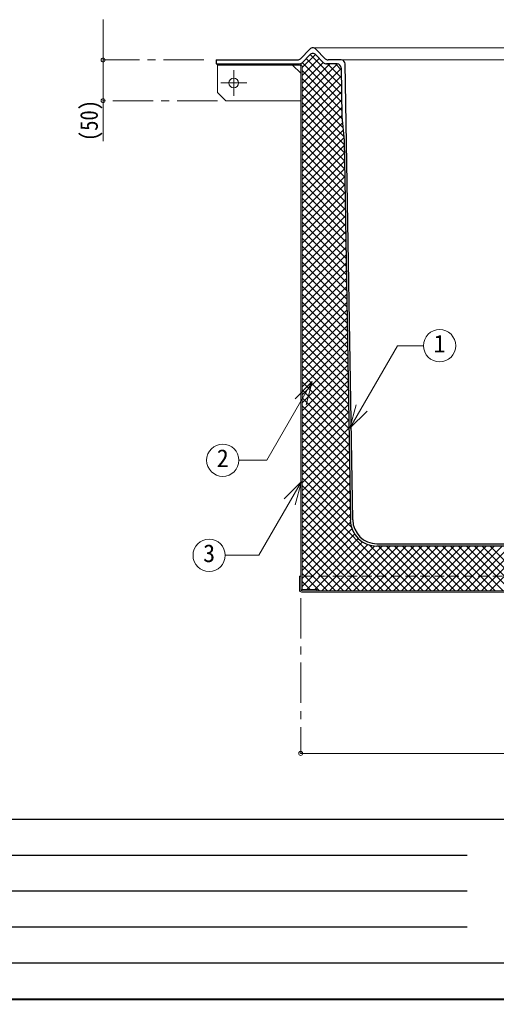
# Model space of a CAD drawing. Units: millimetres at full size, sheet at 1:10; details may follow other scales. Extents: x -2106 to 1944, y -1394 to 1416.
# Drawn here: x -734 to -143, y -1394 to -179 of the extents above; entities that cross this region are included whole.
import ezdxf
from ezdxf.enums import TextEntityAlignment as Align

# ---------------------------------------------------------------- set-up
doc = ezdxf.new("R2010")
doc.units = ezdxf.units.MM
doc.header["$LTSCALE"] = 10
doc.header["$PDMODE"] = 32
doc.header["$PDSIZE"] = 5
doc.linetypes.add('CHAIN1', pattern=[8, 5, -1, 1, -1])
doc.linetypes.add('DASHED1', pattern=[1.8, 1.2, -0.6])
doc.layers.add('0-0_ﾚｲﾔ1', color=4, linetype='Continuous', lineweight=9)
doc.styles.add('ＭＳ ゴシック', font='')
doc.styles.get('ＭＳ ゴシック').set_extended_font_data('MS Gothic')

msp = doc.modelspace()

# ---------------------------------------------------------------- linework, layer by layer
at = {"layer": '0-0_ﾚｲﾔ1'}
for p, q in [((-630.72, -178.73), (-630.72, -329.33)), ((-370.72, -213.73), (209.28, -213.73)), ((-384.12, -238.33), (-367.6, -221.82)), ((-384.12, -248.23), (-362.68, -226.79)), ((-379.09, -227.12), (-335.01, -271.2)), ((-374.19, -222.12), (-335.18, -261.13)), ((174.2, -228.73), (-335.64, -228.73)), ((-488.72, -235.33), (-488.72, -269.33)), ((-395.72, -235.33), (-385.72, -245.33)), ((-384.12, -258.13), (-357.78, -231.79)), ((-384.12, -268.03), (-349.82, -233.73)), ((-384.12, -277.93), (-339.95, -233.76)), ((-384.12, -287.83), (-335.55, -239.25)), ((-384.12, -241.89), (-334.68, -291.33)), ((-383.98, -232.13), (-334.85, -281.26)), ((-352.68, -233.73), (-335.35, -251.06)), ((-342.78, -233.73), (-335.52, -240.99)), ((-384.12, -297.73), (-335.38, -248.99)), ((-384.12, -251.79), (-334.32, -301.59)), ((-384.12, -307.63), (-335.22, -258.73)), ((-384.12, -261.69), (-333.42, -312.39)), ((-488.72, -269.33), (-478.72, -279.33)), ((-478.72, -279.33), (-385.72, -279.33)), ((-384.12, -317.53), (-335.06, -268.47)), ((-384.12, -271.59), (-332.52, -323.19)), ((-384.12, -327.43), (-334.9, -278.2)), ((-384.12, -281.49), (-331.97, -333.63)), ((-384.12, -337.33), (-334.73, -287.94)), ((-384.12, -291.39), (-331.8, -343.7)), ((-384.12, -347.23), (-334.57, -297.68)), ((-384.12, -301.29), (-331.64, -353.77)), ((-384.12, -357.13), (-333.87, -306.88)), ((-384.12, -311.18), (-331.47, -363.84)), ((-384.12, -367.03), (-333.11, -316.02)), ((-384.12, -321.08), (-331.3, -373.9)), ((-384.12, -376.93), (-332.35, -325.16)), ((-384.12, -330.98), (-331.13, -383.97)), ((-384.12, -386.82), (-331.96, -334.66)), ((-384.12, -340.88), (-330.97, -394.04)), ((-384.12, -396.72), (-331.79, -344.4)), ((-384.12, -350.78), (-330.8, -404.11)), ((-384.12, -406.62), (-331.63, -354.13)), ((-384.12, -360.68), (-330.63, -414.17)), ((-384.12, -416.52), (-331.47, -363.87)), ((-384.12, -370.58), (-330.46, -424.24)), ((-384.12, -426.42), (-331.31, -373.61)), ((-384.12, -380.48), (-330.29, -434.31)), ((-384.12, -436.32), (-331.14, -383.35)), ((-384.12, -390.38), (-330.13, -444.37)), ((-384.12, -446.22), (-330.98, -393.08)), ((-384.12, -400.28), (-329.96, -454.44)), ((-384.12, -456.12), (-330.82, -402.82)), ((-384.12, -410.18), (-329.79, -464.51)), ((-384.12, -466.02), (-330.66, -412.56)), ((-384.12, -420.08), (-329.62, -474.58)), ((-384.12, -475.92), (-330.49, -422.29)), ((-384.12, -429.98), (-329.46, -484.64)), ((-384.12, -485.82), (-330.33, -432.03)), ((-384.12, -439.88), (-329.29, -494.71)), ((-384.12, -495.72), (-330.17, -441.77)), ((-384.12, -449.78), (-329.12, -504.78)), ((-384.12, -505.62), (-330.01, -451.51)), ((-384.12, -459.68), (-328.95, -514.85)), ((-384.12, -515.52), (-329.85, -461.24)), ((-384.12, -469.58), (-328.78, -524.91)), ((-384.12, -525.42), (-329.68, -470.98)), ((-384.12, -479.48), (-328.62, -534.98)), ((-384.12, -535.32), (-329.52, -480.72)), ((-384.12, -489.38), (-328.45, -545.05)), ((-384.12, -545.22), (-329.36, -490.45)), ((-384.12, -499.27), (-328.28, -555.11)), ((-384.12, -555.12), (-329.2, -500.19)), ((-384.12, -509.17), (-328.11, -565.18)), ((-384.12, -565.02), (-329.03, -509.93)), ((-384.12, -519.07), (-327.95, -575.25)), ((-384.12, -574.91), (-328.87, -519.67)), ((-384.12, -528.97), (-327.78, -585.32)), ((-384.12, -584.81), (-328.71, -529.4)), ((-384.12, -538.87), (-327.61, -595.38)), ((-384.12, -594.71), (-328.55, -539.14)), ((-384.12, -548.77), (-327.44, -605.45)), ((-384.12, -604.61), (-328.38, -548.88)), ((-384.12, -614.51), (-328.22, -558.62)), ((-384.12, -558.67), (-327.27, -615.52)), ((-384.12, -624.41), (-328.06, -568.35)), ((-384.12, -568.57), (-327.11, -625.59)), ((-384.12, -634.31), (-327.9, -578.09)), ((-384.12, -578.47), (-326.94, -635.65)), ((-384.12, -644.21), (-327.74, -587.83)), ((-384.12, -588.37), (-326.77, -645.72)), ((-384.12, -654.11), (-327.57, -597.56)), ((-384.12, -598.27), (-326.6, -655.79)), ((-384.12, -664.01), (-327.41, -607.3)), ((-384.12, -608.17), (-326.44, -665.85)), ((-384.12, -673.91), (-327.25, -617.04)), ((-384.12, -618.07), (-326.27, -675.92)), ((-384.12, -683.81), (-327.09, -626.78)), ((-384.12, -627.97), (-326.1, -685.99)), ((-384.12, -693.71), (-326.92, -636.51)), ((-384.12, -637.87), (-325.93, -696.06)), ((-384.12, -703.61), (-326.76, -646.25)), ((-384.12, -647.77), (-325.76, -706.12)), ((-384.12, -713.51), (-326.6, -655.99)), ((-384.12, -657.67), (-325.6, -716.19)), ((-384.12, -723.41), (-326.44, -665.72)), ((-384.12, -667.57), (-325.43, -726.26)), ((-384.12, -733.31), (-326.28, -675.46)), ((-384.12, -677.47), (-325.26, -736.33)), ((-384.12, -743.21), (-326.11, -685.2)), ((-384.12, -687.37), (-325.09, -746.39)), ((-384.12, -753.11), (-325.95, -694.94)), ((-384.12, -697.26), (-324.93, -756.46)), ((-384.12, -763.01), (-325.79, -704.67)), ((-384.12, -707.16), (-324.76, -766.53)), ((-384.12, -772.9), (-325.63, -714.41)), ((-384.12, -717.06), (-324.59, -776.59)), ((-384.12, -782.8), (-325.46, -724.15)), ((-384.12, -726.96), (-324.42, -786.66)), ((-384.12, -792.7), (-325.3, -733.88)), ((-384.12, -736.86), (-324.25, -796.73)), ((-384.12, -802.6), (-325.14, -743.62)), ((-384.12, -746.76), (-322.89, -807.99)), ((-384.12, -812.5), (-324.98, -753.36)), ((-384.12, -756.66), (-253.65, -887.13)), ((-384.12, -822.4), (-324.81, -763.1)), ((-384.12, -766.56), (-263.55, -887.13)), ((-384.12, -832.3), (-324.65, -772.83)), ((-384.12, -776.46), (-273.45, -887.13)), ((-384.12, -842.2), (-324.49, -782.57)), ((-384.12, -786.36), (-283.35, -887.13)), ((-384.12, -852.1), (-324.33, -792.31)), ((-384.12, -796.26), (-293.25, -887.13)), ((-384.12, -862), (-324.06, -801.94)), ((-384.12, -806.16), (-303.15, -887.13)), ((-384.12, -871.9), (-322.23, -810.01)), ((-384.12, -816.06), (-313.05, -887.13)), ((-384.12, -881.8), (-318.94, -816.62)), ((-384.12, -825.96), (-322.95, -887.13)), ((-377.95, -885.53), (-314.52, -822.1)), ((-384.12, -835.86), (-332.85, -887.13)), ((-368.05, -885.53), (-309.03, -826.51)), ((-359.75, -887.13), (-302.4, -829.78)), ((-349.85, -887.13), (-294.31, -831.58)), ((-339.95, -887.13), (-284.55, -831.73)), ((-330.05, -887.13), (-274.65, -831.73)), ((-320.15, -887.13), (-264.75, -831.73)), ((-310.25, -887.13), (-254.85, -831.73)), ((-300.48, -830.4), (-243.76, -887.13)), ((-300.35, -887.13), (-244.95, -831.73)), ((-290.45, -887.13), (-235.05, -831.73)), ((-289.26, -831.73), (-233.86, -887.13)), ((-280.55, -887.13), (-225.15, -831.73)), ((-279.36, -831.73), (-223.96, -887.13)), ((-270.65, -887.13), (-215.25, -831.73)), ((-269.46, -831.73), (-214.06, -887.13)), ((-260.75, -887.13), (-205.35, -831.73)), ((-259.56, -831.73), (-204.16, -887.13)), ((-250.86, -887.13), (-195.46, -831.73)), ((-249.66, -831.73), (-194.26, -887.13)), ((-240.96, -887.13), (-185.56, -831.73)), ((-239.76, -831.73), (-184.36, -887.13)), ((-231.06, -887.13), (-175.66, -831.73)), ((-229.86, -831.73), (-174.46, -887.13)), ((-221.16, -887.13), (-165.76, -831.73)), ((-219.96, -831.73), (-164.56, -887.13)), ((-211.26, -887.13), (-155.86, -831.73)), ((-210.06, -831.73), (-154.66, -887.13)), ((-201.36, -887.13), (-145.96, -831.73)), ((-200.16, -831.73), (-144.76, -887.13)), ((-191.46, -887.13), (-136.06, -831.73)), ((-190.26, -831.73), (-134.86, -887.13)), ((-181.56, -887.13), (-126.16, -831.73)), ((-180.36, -831.73), (-124.96, -887.13)), ((-171.66, -887.13), (-116.26, -831.73)), ((-170.46, -831.73), (-115.06, -887.13)), ((-161.76, -887.13), (-106.36, -831.73)), ((-160.56, -831.73), (-105.16, -887.13)), ((-151.36, -887.13), (-95.96, -831.73)), ((-150.66, -831.73), (-95.26, -887.13)), ((-384.12, -845.76), (-342.75, -887.13)), ((-384.12, -855.66), (-352.65, -887.13)), ((-384.12, -865.56), (-362.55, -887.13)), ((-384.12, -875.46), (-374.05, -885.53)), ((-385.72, -1088.73), (224.28, -1088.73))]:
    msp.add_line(p, q, dxfattribs=at)
at = {"layer": '0-0_ﾚｲﾔ1', "color": 5, "lineweight": 25}
for p, q in [((-386.04, -227.23), (-374.29, -215.23)), ((-355.4, -227.23), (-367.15, -215.23)), ((-490.72, -228.73), (-490.72, -233.73)), ((-490.72, -228.73), (-389.61, -228.73)), ((-384.08, -232.23), (-374.29, -222.23)), ((-367.15, -222.23), (-357.36, -232.23)), ((-335.64, -228.73), (-351.83, -228.73)), ((-490.72, -233.73), (-387.65, -233.73)), ((-340.56, -233.73), (-353.79, -233.73)), ((-321.21, -799.23), (-330.64, -233.64)), ((-332.05, -328.73), (-324.21, -799.28)), ((-291.22, -828.73), (129.78, -828.73)), ((129.78, -831.73), (-291.22, -831.73))]:
    msp.add_line(p, q, dxfattribs=at)
at = {"layer": '0-0_ﾚｲﾔ1', "linetype": 'CHAIN1'}
for p, q in [((-505.72, -228.73), (-630.72, -228.73)), ((-468.72, -273.33), (-468.72, -241.33)), ((-452.72, -257.33), (-484.72, -257.33)), ((-488.72, -279.33), (-630.72, -279.33)), ((-385.72, -896.13), (-385.72, -1088.73))]:
    msp.add_line(p, q, dxfattribs=at)
at = {"layer": '0-0_ﾚｲﾔ1', "color": 7, "lineweight": 18}
for p, q in [((-385.72, -236.93), (-385.72, -886.13)), ((-384.12, -884.53), (-384.12, -236.93)), ((-371.41, -627.6), (-427.75, -725.18)), ((-371.41, -627.6), (-392.62, -648.82)), ((-371.41, -627.6), (-379.17, -656.58)), ((-324.68, -685.42), (-316.91, -656.44)), ((-324.68, -685.42), (-303.46, -664.2)), ((-462.41, -725.18), (-427.75, -725.18)), ((-384.86, -751.66), (-437.62, -843.05)), ((-384.86, -751.66), (-406.07, -772.87)), ((-384.86, -751.66), (-392.62, -780.64)), ((-479.28, -843.05), (-437.62, -843.05)), ((-387.32, -886.13), (-387.32, -868.73)), ((-385.72, -868.73), (-387.32, -868.73)), ((-384.72, -887.13), (223.28, -887.13)), ((-384.72, -888.73), (223.28, -888.73))]:
    msp.add_line(p, q, dxfattribs=at)
at = {"layer": '0-0_ﾚｲﾔ1', "linetype": 'DASHED1'}
msp.add_line((224.28, -868.73), (-385.72, -868.73), dxfattribs=at)
at = {"layer": '0-0_ﾚｲﾔ1', "color": 6, "lineweight": 25}
for p, q in [((-2060.72, -1170.16), (1899.28, -1170.16)), ((-1107.86, -1214.8), (-179.29, -1214.8)), ((-179.29, -1259.44), (-1107.86, -1259.44)), ((-179.29, -1304.08), (-1107.86, -1304.08)), ((1899.28, -1348.73), (-2060.72, -1348.73))]:
    msp.add_line(p, q, dxfattribs=at)
at = {"layer": '0-0_ﾚｲﾔ1', "color": 1, "lineweight": 40}
msp.add_line((1944.28, -1393.73), (-2105.72, -1393.73), dxfattribs=at)
at = {"layer": '0-0_ﾚｲﾔ1', "color": 7, "lineweight": 18}
for points in [[(-488.72, -233.73), (-488.72, -235.33), (-387.32, -235.33)], [(-324.68, -685.42), (-265.61, -583.1), (-233.51, -583.1)], [(-383.12, -885.53), (-365.72, -885.53), (-365.72, -887.13)]]:
    msp.add_lwpolyline(points, dxfattribs=at)
at = {"layer": '0-0_ﾚｲﾔ1', "color": 5, "lineweight": 25}
msp.add_lwpolyline([(-335.56, -238.64), (-334.55, -298.73), (-332.05, -328.73)], dxfattribs=at)
at = {"layer": '0-0_ﾚｲﾔ1'}
msp.add_circle((-468.72, -257.33), 6, dxfattribs=at)
at = {"layer": '0-0_ﾚｲﾔ1', "color": 7, "lineweight": 18}
for centre in [(-213.51, -583.1), (-482.41, -725.18), (-499.28, -843.05)]:
    msp.add_circle(centre, 20, dxfattribs=at)
at = {"layer": '0-0_ﾚｲﾔ1', "color": 5, "lineweight": 25}
for centre, radius, start, end in [((-370.72, -218.73), 5, 44.3947, 135.6053), ((-389.61, -223.73), 5, 270, 315.6053), ((-370.72, -225.73), 5, 44.3947, 135.6053), ((-351.83, -223.73), 5, 224.3947, 270), ((-335.64, -233.73), 5, 0.95484, 90), ((-387.65, -228.73), 5, 270, 315.6053), ((-353.79, -228.73), 5, 224.3947, 270), ((-340.56, -238.73), 5, 0.95484, 90), ((-291.22, -798.73), 33, 180.95484, 270), ((-291.22, -798.73), 30, 180.95484, 270)]:
    msp.add_arc(centre, radius, start, end, dxfattribs=at)
at = {"layer": '0-0_ﾚｲﾔ1', "color": 7, "lineweight": 18}
for centre, radius, start, end in [((-387.32, -236.93), 3.2, 0, 90), ((-387.32, -236.93), 1.6, 0, 90), ((-384.72, -886.13), 2.6, 180, 270), ((-383.12, -884.53), 2.6, 180, 270), ((-384.72, -886.13), 1, 180, 270), ((-383.12, -884.53), 1, 180, 270)]:
    msp.add_arc(centre, radius, start, end, dxfattribs=at)
at = {"layer": '0-0_ﾚｲﾔ1'}
for p in [(-630.72, -228.73), (-630.72, -279.33), (-385.72, -1088.73)]:
    msp.add_point(p, dxfattribs=at)

# ---------------------------------------------------------------- texts
at = {"layer": '0-0_ﾚｲﾔ1', "color": 7, "style": 'ＭＳ ゴシック', "width": 0.85}
msp.add_text('(50)', height=21.99, rotation=90, dxfattribs=at).set_placement((-630.72, -329.33), align=Align.BOTTOM_LEFT)
at = {"layer": '0-0_ﾚｲﾔ1', "color": 7, "style": 'ＭＳ ゴシック'}
for s, p in [('1', (-221.01, -598.1)), ('2', (-489.91, -740.18)), ('3', (-506.78, -858.05))]:
    msp.add_text(s, height=21.99, dxfattribs=at).set_placement(p, align=Align.BOTTOM_LEFT)

doc.saveas('drawing.dxf')
